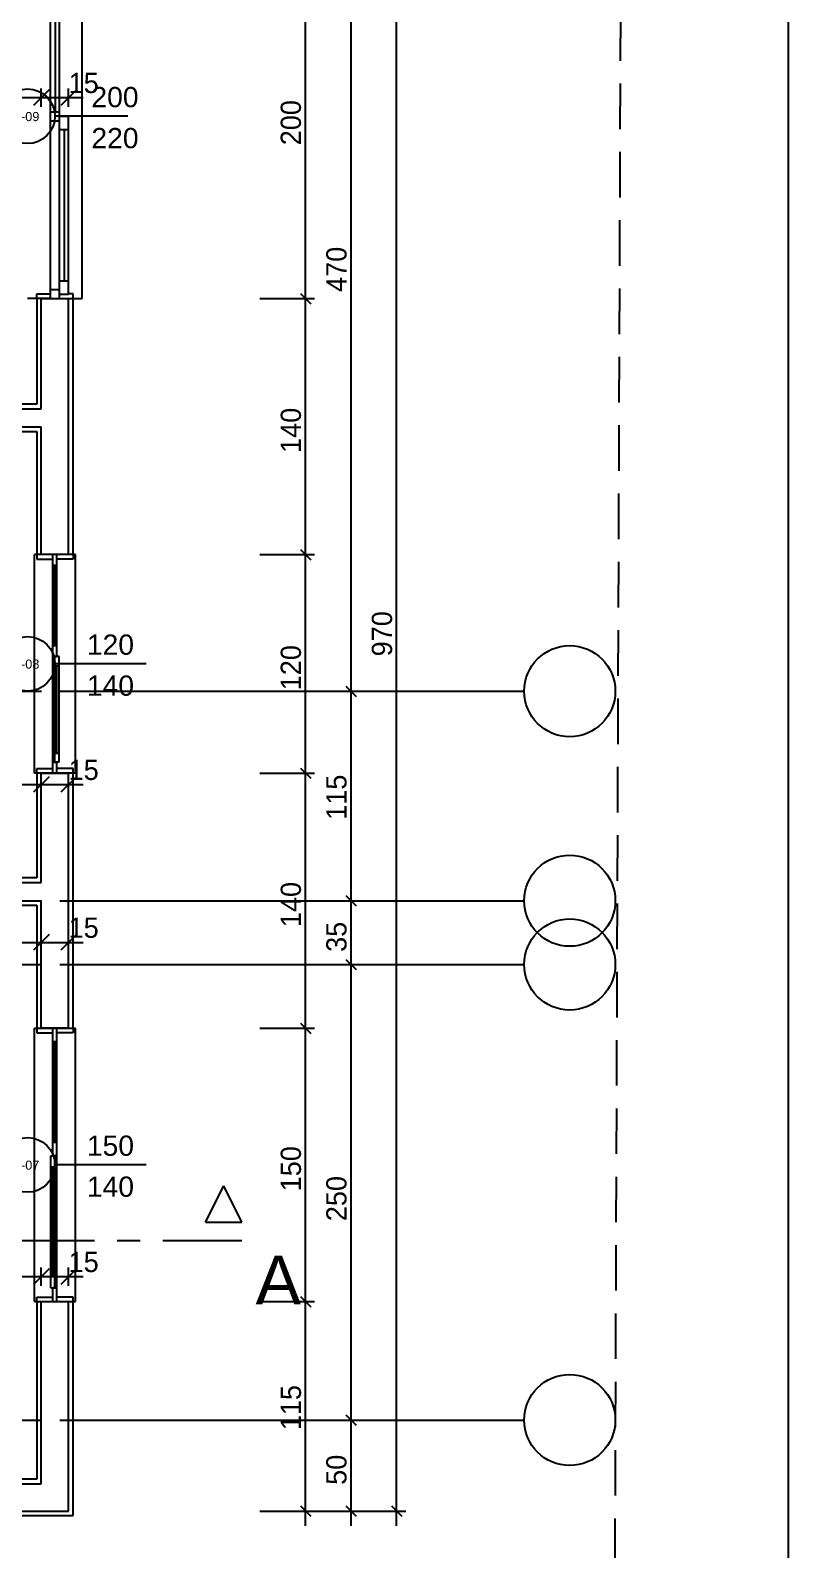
# Model space of a CAD drawing. Header units: metres. Extents: x -220 to 294, y -29 to 18.
# Drawn here: x -70.44 to -66.28, y -0.91 to 7.43 of the extents above; entities that cross this region are included whole.
import ezdxf

# ---------------------------------------------------------------- set-up
doc = ezdxf.new("R2010")
doc.units = ezdxf.units.M
doc.header["$MEASUREMENT"] = 0
for name, pattern in [('CENTER2', [1.125, 0.75, -0.125, 0.125, -0.125]), ('DASHED2', [0.375, 0.25, -0.125]), ('HIDDEN2', [0.1875, 0.125, -0.0625])]:
    doc.linetypes.add(name, pattern=pattern)
for name, color, linetype in [('Aks', 7, 'Continuous'), ('Cizgi', 7, 'Continuous'), ('Duvar', 7, 'Continuous'), ('Kapi_Pencere', 7, 'Continuous'), ('Olculendirme', 7, 'Continuous'), ('Standart', 7, 'Continuous')]:
    doc.layers.add(name, color=color, linetype=linetype)
doc.styles.add('arial_1_18', font='arial.ttf', dxfattribs={"height": 0.2})
doc.styles.add('comic sans ms_1_18', font='comic.ttf', dxfattribs={"height": 0.2})

msp = doc.modelspace()

# ---------------------------------------------------------------- linework, layer by layer
at = {"layer": 'Aks', "color": 248, "linetype": 'HIDDEN2', "lineweight": -3}
for points in [[(-87.383, 3.8), (-70.2342, 3.8)], [(-87.383, 2.65), (-70.2342, 2.65)], [(-87.383, 2.3), (-70.2342, 2.3)], [(-87.383, -0.2), (-70.2342, -0.2)]]:
    msp.add_lwpolyline(points, dxfattribs=at)
at = {"layer": 'Aks', "color": 248, "linetype": 'Continuous', "lineweight": -3}
for points in [[(-70.2342, 3.8), (-67.7342, 3.8)], [(-70.2342, 2.65), (-67.7342, 2.65)], [(-70.2342, 2.3), (-67.7342, 2.3)], [(-70.2342, -0.2), (-67.7342, -0.2)]]:
    msp.add_lwpolyline(points, dxfattribs=at)
at = {"layer": 'Aks', "color": 115, "linetype": 'Continuous', "lineweight": -3}
for centre in [(-67.4842, 3.8), (-67.4842, 2.65), (-67.4842, 2.3), (-67.4842, -0.2)]:
    msp.add_circle(centre, 0.25, dxfattribs=at)
at = {"layer": 'Cizgi', "color": 216, "linetype": 'Continuous', "lineweight": -3}
msp.add_lwpolyline([(-66.283, -12), (-66.283, 18)], dxfattribs=at)
at = {"layer": 'Cizgi', "color": 1, "linetype": 'DASHED2', "lineweight": -3}
msp.add_lwpolyline([(-67.1903, 12.0099), (-67.2468, -3.7)], dxfattribs=at)
at = {"layer": 'Duvar', "color": 187, "linetype": 'Continuous', "lineweight": -3}
for points in [[(-70.4092, 5.955), (-70.4092, 5.98)], [(-70.4092, 5.98), (-70.3342, 5.98)], [(-70.4092, 5.955), (-70.4092, 5.375)], [(-70.2092, 5.98), (-70.2342, 5.98)], [(-70.2092, 5.955), (-70.2092, 5.98)], [(-70.2092, 5.25), (-70.2092, 5.955)], [(-70.4092, 5.375), (-74.7842, 5.375)], [(-74.7592, 5.225), (-70.4092, 5.225)], [(-70.4092, 5.225), (-70.4092, 4.55)], [(-70.2092, 4.55), (-70.2092, 5.25)], [(-70.4092, 4.55), (-70.4092, 4.525)], [(-70.4092, 4.525), (-70.3205, 4.525)], [(-70.2092, 4.525), (-70.298, 4.525)], [(-70.2092, 4.55), (-70.2092, 4.525)], [(-70.4092, 3.35), (-70.4092, 3.375)], [(-70.4092, 3.375), (-70.3205, 3.375)], [(-70.4092, 3.35), (-70.4092, 2.775)], [(-70.2092, 3.375), (-70.298, 3.375)], [(-70.2092, 3.35), (-70.2092, 3.375)], [(-70.2092, 2.65), (-70.2092, 3.35)], [(-70.4092, 2.775), (-71.7091, 2.775)], [(-71.7091, 2.625), (-70.4092, 2.625)], [(-70.4092, 2.625), (-70.4092, 1.95)], [(-70.2092, 1.95), (-70.2092, 2.65)], [(-70.4092, 1.95), (-70.4092, 1.925)], [(-70.4092, 1.925), (-70.3205, 1.925)], [(-70.2092, 1.925), (-70.298, 1.925)], [(-70.2092, 1.95), (-70.2092, 1.925)], [(-70.4092, 0.45), (-70.4092, 0.475)], [(-70.4092, 0.475), (-70.3205, 0.475)], [(-70.4092, 0.45), (-70.4092, -0.525)], [(-70.2092, 0.475), (-70.298, 0.475)], [(-70.2092, 0.45), (-70.2092, 0.475)], [(-70.2092, -0.725), (-70.2092, 0.45)], [(-70.4092, -0.525), (-74.158, -0.525)], [(-74.183, -0.725), (-70.2092, -0.725)]]:
    msp.add_lwpolyline(points, dxfattribs=at)
at = {"layer": 'Duvar', "color": 166, "linetype": 'Continuous', "lineweight": -3}
for points in [[(-70.3842, 5.35), (-70.3842, 5.955)], [(-70.3842, 5.955), (-70.2342, 5.955)], [(-70.2342, 5.25), (-70.2342, 5.955)], [(-74.7842, 5.35), (-70.3842, 5.35)], [(-74.7842, 5.25), (-70.3842, 5.25)], [(-70.3842, 4.55), (-70.3842, 5.25)], [(-70.2342, 4.55), (-70.2342, 5.25)], [(-70.2342, 4.55), (-70.3842, 4.55)], [(-70.3842, 2.75), (-70.3842, 3.35)], [(-70.3842, 3.35), (-70.2342, 3.35)], [(-70.2342, 2.65), (-70.2342, 3.35)], [(-71.7342, 2.75), (-70.3842, 2.75)], [(-71.7342, 2.65), (-70.3842, 2.65)], [(-70.3842, 1.95), (-70.3842, 2.65)], [(-70.2342, 1.95), (-70.2342, 2.65)], [(-70.2342, 1.95), (-70.3842, 1.95)], [(-70.3842, -0.55), (-70.3842, 0.45)], [(-70.3842, 0.45), (-70.2342, 0.45)], [(-70.2342, -0.7), (-70.2342, 0.45)], [(-74.183, -0.55), (-70.3842, -0.55)], [(-74.183, -0.7), (-70.2342, -0.7)]]:
    msp.add_lwpolyline(points, dxfattribs=at)
at = {"layer": 'Kapi_Pencere', "color": 98, "linetype": 'Continuous', "lineweight": -3}
for points in [[(-70.1592, 5.955), (-70.1592, 7.955)], [(-70.3342, 6.9794), (-70.3342, 7.8574)], [(-70.3062, 6.9794), (-70.3062, 7.8574)], [(-70.2842, 6.9794), (-70.2842, 7.8574)], [(-70.3342, 6.9306), (-70.3342, 6.9794)], [(-70.3342, 6.9794), (-70.3092, 6.9794)], [(-70.3342, 6.9794), (-70.2842, 6.9794)], [(-70.3342, 6.0038), (-70.3342, 6.9306)], [(-70.3342, 6.9306), (-70.2842, 6.9306)], [(-70.3092, 6.9794), (-70.3062, 6.9794)], [(-69.9092, 6.955), (-70.3092, 6.955)], [(-70.3062, 6.9794), (-70.2842, 6.9794)], [(-70.2842, 6.9306), (-70.2842, 6.9794)], [(-70.2842, 6.9552), (-70.2342, 6.9552)], [(-70.2842, 6.8818), (-70.2842, 6.9306)], [(-70.2342, 6.8818), (-70.2342, 6.9552)], [(-70.2842, 6.0526), (-70.2842, 6.8818)], [(-70.2842, 6.8818), (-70.2588, 6.8818)], [(-70.2842, 6.8818), (-70.2342, 6.8818)], [(-70.2588, 6.8818), (-70.256, 6.8818)], [(-70.256, 6.8818), (-70.2342, 6.8818)], [(-70.256, 6.0526), (-70.256, 6.8818)], [(-70.2342, 6.0526), (-70.2342, 6.8818)], [(-70.3342, 6.0038), (-70.2842, 6.0038)], [(-70.3342, 5.955), (-70.3342, 6.0038)], [(-70.2842, 6.0038), (-70.2842, 6.0526)], [(-70.2842, 6.0526), (-70.2588, 6.0526)], [(-70.2842, 6.0526), (-70.2342, 6.0526)], [(-70.2842, 5.955), (-70.2842, 6.0038)], [(-70.2588, 6.0526), (-70.256, 6.0526)], [(-70.256, 6.0526), (-70.2342, 6.0526)], [(-70.2342, 5.9798), (-70.2342, 6.0526)], [(-70.3342, 5.955), (-70.4592, 5.955)], [(-70.3342, 5.955), (-70.2842, 5.955)], [(-70.2842, 5.9798), (-70.2342, 5.9798)], [(-70.2842, 5.955), (-70.1592, 5.955)], [(-70.4217, 3.35), (-70.4217, 4.55)], [(-70.3205, 4.55), (-70.4217, 4.55)], [(-70.298, 4.55), (-70.3205, 4.55)], [(-70.3205, 4.49), (-70.3205, 4.55)], [(-70.298, 4.49), (-70.298, 4.55)], [(-70.1967, 4.55), (-70.298, 4.55)], [(-70.1967, 3.35), (-70.1967, 4.55)], [(-70.3205, 4.05), (-70.3205, 4.49)], [(-70.3167, 4.49), (-70.3205, 4.49)], [(-70.3205, 4.49), (-70.298, 4.49)], [(-70.3017, 4.49), (-70.3167, 4.49)], [(-70.3092, 4.05), (-70.3092, 4.49)], [(-70.298, 4.49), (-70.3017, 4.49)], [(-70.298, 4.05), (-70.298, 4.49)], [(-70.3205, 3.99), (-70.3205, 4.05)], [(-70.3167, 4.05), (-70.3205, 4.05)], [(-70.298, 4.05), (-70.3205, 4.05)], [(-70.3167, 4.05), (-70.3017, 4.05)], [(-70.298, 4.05), (-70.3017, 4.05)], [(-70.298, 3.99), (-70.298, 4.05)], [(-70.3205, 3.41), (-70.3205, 3.99)], [(-70.3092, 3.99), (-70.3205, 3.99)], [(-70.3205, 3.99), (-70.298, 3.99)], [(-70.298, 3.99), (-70.3092, 3.99)], [(-70.3092, 3.94), (-70.3092, 3.99)], [(-70.2867, 3.99), (-70.3092, 3.99)], [(-69.8092, 3.95), (-70.3092, 3.95)], [(-70.3092, 3.46), (-70.3092, 3.94)], [(-70.3017, 3.94), (-70.3092, 3.94)], [(-70.3092, 3.94), (-70.2867, 3.94)], [(-70.3017, 3.94), (-70.2942, 3.94)], [(-70.2867, 3.99), (-70.298, 3.99)], [(-70.298, 3.46), (-70.298, 3.94)], [(-70.2867, 3.94), (-70.2942, 3.94)], [(-70.2867, 3.94), (-70.2867, 3.99)], [(-70.2867, 3.46), (-70.2867, 3.94)], [(-70.3092, 3.41), (-70.3092, 3.46)], [(-70.3017, 3.46), (-70.3092, 3.46)], [(-70.3092, 3.46), (-70.2867, 3.46)], [(-70.2942, 3.46), (-70.3017, 3.46)], [(-70.2867, 3.46), (-70.2942, 3.46)], [(-70.2867, 3.41), (-70.2867, 3.46)], [(-70.3205, 3.35), (-70.4217, 3.35)], [(-70.3205, 3.35), (-70.3205, 3.41)], [(-70.3092, 3.41), (-70.3205, 3.41)], [(-70.3205, 3.41), (-70.298, 3.41)], [(-70.298, 3.35), (-70.3205, 3.35)], [(-70.298, 3.41), (-70.3092, 3.41)], [(-70.2867, 3.41), (-70.3092, 3.41)], [(-70.298, 3.35), (-70.298, 3.41)], [(-70.2867, 3.41), (-70.298, 3.41)], [(-70.1967, 3.35), (-70.298, 3.35)], [(-70.4217, 1.95), (-70.3205, 1.95)], [(-70.4217, 0.45), (-70.4217, 1.95)], [(-70.3205, 1.875), (-70.3205, 1.95)], [(-70.3205, 1.95), (-70.298, 1.95)], [(-70.298, 1.875), (-70.298, 1.95)], [(-70.298, 1.95), (-70.1967, 1.95)], [(-70.1967, 0.45), (-70.1967, 1.95)], [(-70.3205, 1.325), (-70.3205, 1.875)], [(-70.3205, 1.875), (-70.3167, 1.875)], [(-70.298, 1.875), (-70.3205, 1.875)], [(-70.3167, 1.875), (-70.3017, 1.875)], [(-70.3092, 1.325), (-70.3092, 1.875)], [(-70.3017, 1.875), (-70.298, 1.875)], [(-70.298, 1.325), (-70.298, 1.875)], [(-70.3205, 1.25), (-70.3205, 1.325)], [(-70.3205, 1.325), (-70.3167, 1.325)], [(-70.3205, 1.325), (-70.298, 1.325)], [(-70.3017, 1.325), (-70.3167, 1.325)], [(-70.3017, 1.325), (-70.298, 1.325)], [(-70.298, 1.25), (-70.298, 1.325)], [(-70.3317, 1.1875), (-70.3317, 1.25)], [(-70.3317, 1.25), (-70.3205, 1.25)], [(-70.3317, 1.25), (-70.3092, 1.25)], [(-70.3317, 0.5875), (-70.3317, 1.1875)], [(-70.3317, 1.1875), (-70.3242, 1.1875)], [(-70.3092, 1.1875), (-70.3317, 1.1875)], [(-70.3167, 1.1875), (-70.3242, 1.1875)], [(-70.3205, 1.25), (-70.3092, 1.25)], [(-70.298, 1.25), (-70.3205, 1.25)], [(-70.3205, 0.5875), (-70.3205, 1.1875)], [(-70.3167, 1.1875), (-70.3092, 1.1875)], [(-70.3092, 1.25), (-70.298, 1.25)], [(-70.3092, 1.1875), (-70.3092, 1.25)], [(-69.8092, 1.2), (-70.3092, 1.2)], [(-70.3092, 0.5875), (-70.3092, 1.1875)], [(-70.298, 0.525), (-70.298, 1.25)], [(-70.3317, 0.525), (-70.3317, 0.5875)], [(-70.3317, 0.5875), (-70.3242, 0.5875)], [(-70.3092, 0.5875), (-70.3317, 0.5875)], [(-70.3242, 0.5875), (-70.3167, 0.5875)], [(-70.3167, 0.5875), (-70.3092, 0.5875)], [(-70.3092, 0.525), (-70.3092, 0.5875)], [(-70.3317, 0.525), (-70.3205, 0.525)], [(-70.3317, 0.525), (-70.3092, 0.525)], [(-70.3205, 0.45), (-70.3205, 0.525)], [(-70.3205, 0.525), (-70.3092, 0.525)], [(-70.298, 0.525), (-70.3205, 0.525)], [(-70.3092, 0.525), (-70.298, 0.525)], [(-70.298, 0.45), (-70.298, 0.525)], [(-70.4217, 0.45), (-70.3205, 0.45)], [(-70.3205, 0.45), (-70.298, 0.45)], [(-70.298, 0.45), (-70.1967, 0.45)]]:
    msp.add_lwpolyline(points, dxfattribs=at)
for centre in [(-70.4592, 6.955), (-70.4592, 3.95), (-70.4592, 1.2)]:
    msp.add_circle(centre, 0.15, dxfattribs=at)
at = {"layer": 'Olculendirme', "color": 47, "linetype": 'Continuous', "lineweight": -3}
for points in [[(-68.9342, -0.78), (-68.9342, 9.08)], [(-68.6842, -0.78), (-68.6842, 9.08)], [(-68.4342, -0.78), (-68.4342, 9.08)], [(-70.3842, 7.0076), (-70.3842, 7.1076)], [(-70.2342, 7.0076), (-70.2342, 7.1076)], [(-85.963, 7.0576), (-70.1542, 7.0576)], [(-69.1842, 5.955), (-68.8842, 5.955)], [(-69.1842, 4.55), (-68.8842, 4.55)], [(-68.7342, 3.8), (-68.6342, 3.8)], [(-70.3842, 3.2378), (-70.3842, 3.3378)], [(-70.2342, 3.2378), (-70.2342, 3.3378)], [(-69.1842, 3.35), (-68.8842, 3.35)], [(-83.163, 3.2878), (-70.1542, 3.2878)], [(-68.7342, 2.65), (-68.6342, 2.65)], [(-76.363, 2.4214), (-70.1542, 2.4214)], [(-70.3842, 2.3714), (-70.3842, 2.4714)], [(-70.2342, 2.3714), (-70.2342, 2.4714)], [(-68.7342, 2.3), (-68.6342, 2.3)], [(-69.1842, 1.95), (-68.8842, 1.95)], [(-85.963, 0.587), (-70.1542, 0.587)], [(-70.3842, 0.537), (-70.3842, 0.637)], [(-70.2342, 0.537), (-70.2342, 0.637)], [(-69.1842, 0.45), (-68.8842, 0.45)], [(-68.7342, -0.2), (-68.6342, -0.2)], [(-69.1842, -0.7), (-68.8842, -0.7)], [(-68.9342, -0.7), (-68.4342, -0.7)], [(-68.7342, -0.7), (-68.6342, -0.7)], [(-68.4842, -0.7), (-68.3842, -0.7)]]:
    msp.add_lwpolyline(points, dxfattribs=at)
at = {"layer": 'Olculendirme', "color": 59, "linetype": 'Continuous', "lineweight": -3}
for points in [[(-70.3418, 7.1), (-70.4266, 7.0152)], [(-70.1918, 7.1), (-70.2766, 7.0152)], [(-68.9625, 5.9833), (-68.9059, 5.9267)], [(-68.9625, 4.5783), (-68.9059, 4.5217)], [(-68.7125, 3.8283), (-68.6559, 3.7717)], [(-68.9625, 3.3783), (-68.9059, 3.3217)], [(-70.3418, 3.3303), (-70.4266, 3.2454)], [(-70.1918, 3.3303), (-70.2766, 3.2454)], [(-68.7125, 2.6783), (-68.6559, 2.6217)], [(-70.3418, 2.4639), (-70.4266, 2.379)], [(-70.1918, 2.4639), (-70.2766, 2.379)], [(-68.7125, 2.3283), (-68.6559, 2.2717)], [(-68.9625, 1.9783), (-68.9059, 1.9217)], [(-70.3418, 0.6295), (-70.4266, 0.5446)], [(-70.1918, 0.6295), (-70.2766, 0.5446)], [(-68.9625, 0.4783), (-68.9059, 0.4217)], [(-68.7125, -0.1717), (-68.6559, -0.2283)], [(-68.9625, -0.6717), (-68.9059, -0.7283)], [(-68.7125, -0.6717), (-68.6559, -0.7283)], [(-68.4625, -0.6717), (-68.4059, -0.7283)]]:
    msp.add_lwpolyline(points, dxfattribs=at)
at = {"layer": 'Standart', "color": 250, "linetype": 'Continuous', "lineweight": -3}
for points in [[(-69.483, 0.8855), (-69.383, 1.0855)], [(-69.283, 0.8855), (-69.383, 1.0855)], [(-69.483, 0.8855), (-69.283, 0.8855)]]:
    msp.add_lwpolyline(points, dxfattribs=at)
at = {"layer": 'Standart', "color": 250, "linetype": 'CENTER2', "lineweight": -3}
msp.add_lwpolyline([(-86.5924, 0.7855), (-69.283, 0.7855)], dxfattribs=at)

# ---------------------------------------------------------------- texts
at = {"layer": 'Kapi_Pencere', "color": 98, "linetype": 'Continuous', "lineweight": -3, "style": 'arial_1_18'}
for s, height, p in [('200', 0.11111, (-70.1092, 7.005)), ('P-09', 0.05, (-70.5422, 6.9288)), ('220', 0.11111, (-70.1092, 6.78)), ('120', 0.11111, (-70.1342, 4)), ('P-08', 0.05, (-70.5422, 3.9238)), ('140', 0.11111, (-70.1342, 3.775)), ('150', 0.11111, (-70.1342, 1.25)), ('P-07', 0.05, (-70.5422, 1.1738)), ('140', 0.11111, (-70.1342, 1.025))]:
    msp.add_text(s, height=height, dxfattribs=at).set_placement(p)
at = {"layer": 'Olculendirme', "color": 19, "linetype": 'Continuous', "lineweight": -3, "style": 'comic sans ms_1_18'}
for p in [(-70.2342, 7.0826), (-70.2342, 3.3128), (-70.2342, 2.4464), (-70.2342, 0.612)]:
    msp.add_text('15', height=0.11111, dxfattribs=at).set_placement(p)
for s, p in [('200', (-68.9592, 6.7962)), ('470', (-68.7092, 5.9912)), ('140', (-68.9592, 5.1076)), ('970', (-68.4592, 3.9912)), ('120', (-68.9592, 3.8051)), ('115', (-68.7092, 3.094)), ('140', (-68.9592, 2.5051)), ('35', (-68.7092, 2.3691)), ('150', (-68.9592, 1.0551)), ('250', (-68.7092, 0.8912)), ('115', (-68.9592, -0.256)), ('50', (-68.7092, -0.5559))]:
    msp.add_text(s, height=0.11111, rotation=90, dxfattribs=at).set_placement(p)
at = {"layer": 'Standart', "color": 19, "linetype": 'Continuous', "lineweight": -3, "style": 'arial_1_18'}
msp.add_text('A', height=0.2667, dxfattribs=at).set_placement((-69.208, 0.4355))

doc.saveas('drawing.dxf')
